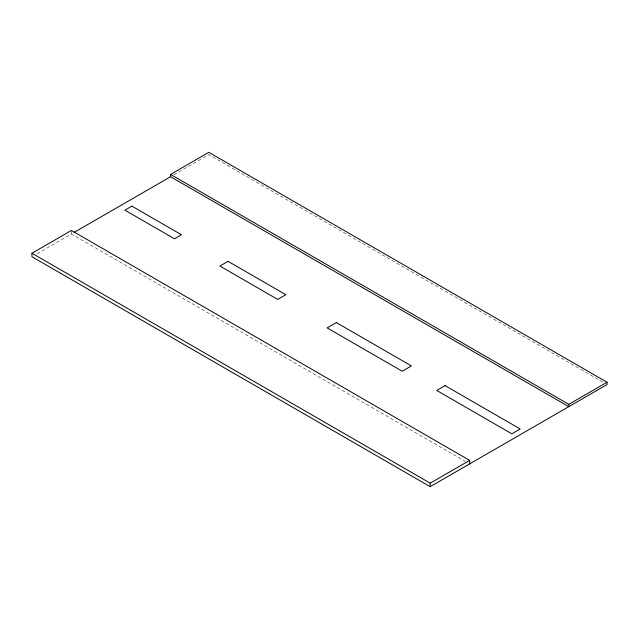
<?xml version="1.0" encoding="UTF-8"?>
<svg xmlns="http://www.w3.org/2000/svg" width="639" height="639" viewBox="0 0 639 639"><rect width="100%" height="100%" fill="white"/><g stroke="black" fill="none" stroke-linecap="round" stroke-linejoin="round"><path stroke-width="0.48" stroke-dasharray="3.19 2.4" d="M37.094 253.779L71.4 233.978L465.32 461.406M173.952 174.767L208.809 154.646L603.591 382.569M71.4 231.342L71.4 233.978"/><path stroke-width="0.96" d="M170.549 174.415L568.79 404.335L568.79 406.66L170.549 176.731L170.549 174.415L208.809 152.322L607.05 382.25L607.05 384.566L430.191 486.678L31.95 256.75L31.95 253.244L71.4 230.471L469.641 460.392L469.641 463.898M73.988 232.484L170.549 176.731M31.95 253.244L430.191 483.164L469.641 460.392M568.79 404.335L607.05 382.25M430.191 483.164L430.191 486.678M131.922 206.157L124.932 210.191L174.479 238.794L181.468 234.761L131.922 206.157M228.051 261.335L219.896 266.04L277.701 299.411L285.857 294.707L228.051 261.335M336.346 322.583L327.136 327.895L402.211 371.243L411.42 365.923L336.346 322.583M445.103 385.637L436.741 390.461L511.815 433.809L520.178 428.977L445.103 385.637"/></g></svg>
